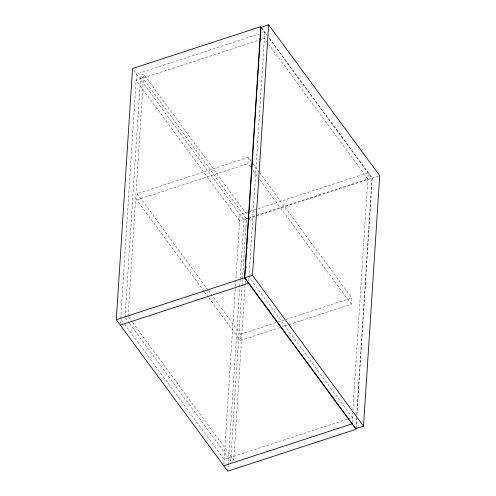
<?xml version="1.0" encoding="UTF-8"?>
<svg xmlns="http://www.w3.org/2000/svg" width="496" height="496" viewBox="0 0 496 496"><rect width="100%" height="100%" fill="white"/><g stroke="black" fill="none" stroke-linecap="round" stroke-linejoin="round"><path stroke-width="0.37" stroke-dasharray="2.48 1.86" d="M120.392 323.758L120.658 319.573M120.708 318.878L136.543 74.009L258.924 34.032M125.035 317.291L140.69 75.212L143.685 74.233L247.547 215.369M128.03 316.312L143.685 74.233M204.061 291.375L136.766 199.925L137.175 193.651L248.322 157.344L251.069 161.076M223.851 464.349L235.302 287.283M235.352 286.508L240.002 214.601L368.249 172.707L352.916 409.857M227.776 471.2L228.123 465.794M228.179 465.019L239.667 287.283M239.717 286.508L240.12 280.327M240.169 279.558L244.02 220.057L132.525 68.553M250.66 167.357L247.913 163.618L248.322 157.344M245.284 281.077L233.721 459.935L230.727 460.908L241.992 286.676M242.048 285.907L242.445 279.738M242.494 278.969L246.382 218.835L140.69 75.212M279.98 327.534L240.231 340.516L240.634 334.242L212.71 296.292M246.134 267.97L246.233 266.426M247.38 248.694L247.479 247.151M247.981 239.444L248.081 237.9M249.228 220.168L249.327 218.624M248.663 281.43L264.79 32.116L261.857 33.071M288.808 324.651L351.379 304.215L351.782 297.935L259.768 172.893M352.079 422.766L352.718 412.945M355.824 428.656L356.525 417.837M356.723 414.743L372.019 178.207L268.888 38.062M356.072 428.538L356.723 418.488M356.971 414.625L372.267 178.163L268.906 37.715M136.766 199.925L247.913 163.618M247.659 218.246L239.599 220.881L136.133 80.284L264.38 38.397L266.668 41.503M248.391 218.004L367.846 178.988L268.503 43.995M246.382 218.835L247.578 218.445M244.02 220.057L247.684 218.854M248.415 218.618L379.012 175.925M240.634 334.242L351.782 297.935M280.711 327.298L288.077 324.892M347.287 419.25L224.167 459.47L125.283 325.097M348.018 419.015L352.414 417.576L248.955 276.985M261.665 27.875L267.077 35.228M260.977 27.311L267.053 35.576M252.898 163.562L259.309 172.273M252.954 170.463L257.988 177.308M259.817 179.794L351.379 304.215M137.175 193.651L208.134 290.073M208.587 290.693L212.251 295.672M204.519 291.995L208.184 296.974M208.642 297.594L240.231 340.516M128.483 316.932L132.147 321.91M132.606 322.53L233.721 459.935M125.494 317.911L129.152 322.884M129.611 323.504L230.727 460.908M121.16 319.498L124.825 324.477"/><path stroke-width="0.74" d="M116.287 319.703L132.525 68.553L260.772 26.66L244.534 277.81L356.023 429.307L227.776 471.2L116.287 319.703L244.534 277.81M244.782 277.76L260.977 27.311L268.671 24.8L379.713 175.696L363.518 426.145L355.824 428.656L244.782 277.76L252.476 275.249L268.671 24.8M248.57 282.912L248.546 283.259L120.299 325.153M352.036 423.503L352.011 423.857L223.764 465.744M252.476 275.249L363.518 426.145"/></g></svg>
